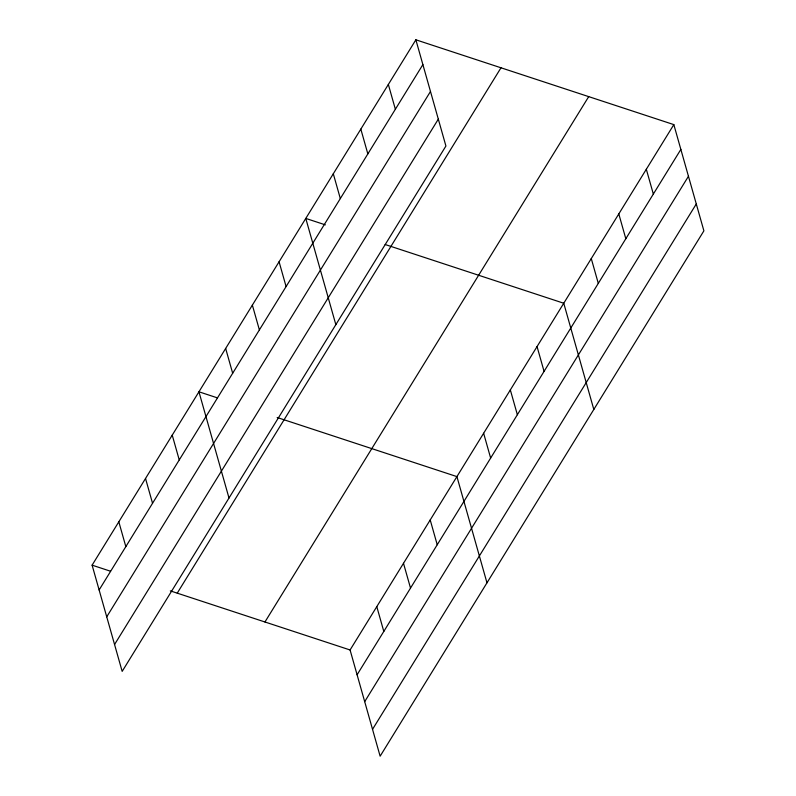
<?xml version="1.0" encoding="UTF-8"?>
<svg xmlns="http://www.w3.org/2000/svg" width="796" height="796" viewBox="0 0 796 796"><rect width="100%" height="100%" fill="white"/><g stroke="black" fill="none" stroke-linecap="round" stroke-linejoin="round"><path stroke-width="1.19" d="M415.87 39.8L445.919 146.026L122.166 671.386L92.107 565.16L415.87 39.8L673.834 124.614L703.893 230.84L380.13 756.2L350.081 649.974L673.834 124.614M99.122 589.965L422.885 64.595M106.724 616.83L430.487 91.47M114.554 644.521L438.317 119.151M177.239 593.149L500.992 67.789M264.949 621.984L588.712 96.624M357.096 674.779L680.859 149.409M364.697 701.644L688.46 176.284M372.528 729.335L696.291 203.965M325.345 224.85L305.783 218.422L335.842 324.649M385.165 244.521L563.757 303.236L593.816 409.462M217.348 397.851L198.94 391.791L228.999 498.017M277.177 417.512L456.914 476.605L486.973 582.831M92.107 565.16L110.515 571.22M170.334 590.881L350.081 649.974M646.322 169.269L653.337 194.065M618.8 213.925L625.815 238.72M591.279 258.581L598.293 283.376M537.051 346.578L544.066 371.374M510.335 389.921L517.36 414.726M388.349 84.456L395.363 109.251M483.63 433.263L490.644 458.068M360.827 129.111L367.842 153.907M333.305 173.767L340.32 198.572M430.208 519.947L437.223 544.753M403.492 563.289L410.517 588.095M279.078 261.765L286.092 286.57M376.787 606.632L383.801 631.437M252.362 305.107L259.387 329.912M225.656 348.449L232.671 373.254M172.234 435.133L179.249 459.939M145.529 478.476L152.543 503.281M118.813 521.818L125.828 546.623"/></g></svg>
